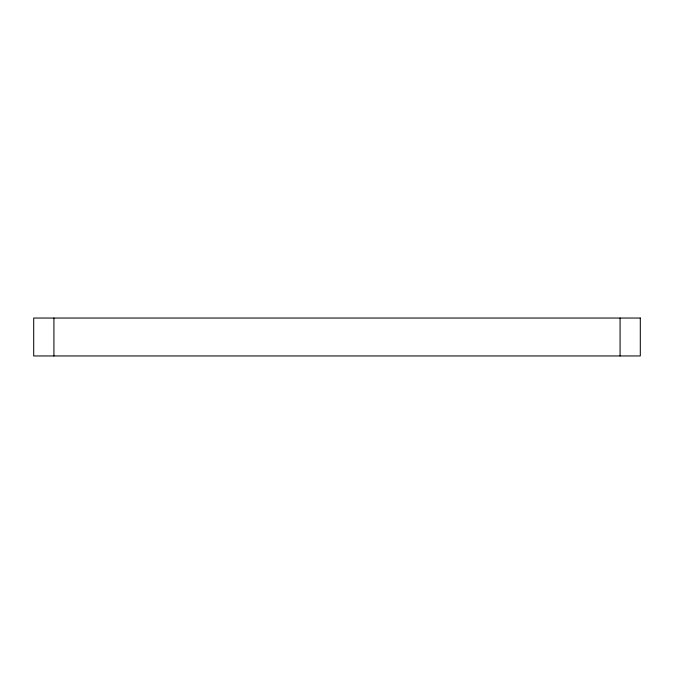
<?xml version="1.0" encoding="UTF-8"?>
<svg xmlns="http://www.w3.org/2000/svg" width="674" height="674" viewBox="0 0 674 674"><rect width="100%" height="100%" fill="white"/><g stroke="black" fill="none" stroke-linecap="round" stroke-linejoin="round"><path stroke-width="1.01" d="M620.08 318.044L620.08 355.956M53.92 318.044L53.92 355.956M640.3 318.044L33.7 318.044L33.7 355.956L640.3 355.956L640.3 318.044"/></g></svg>
